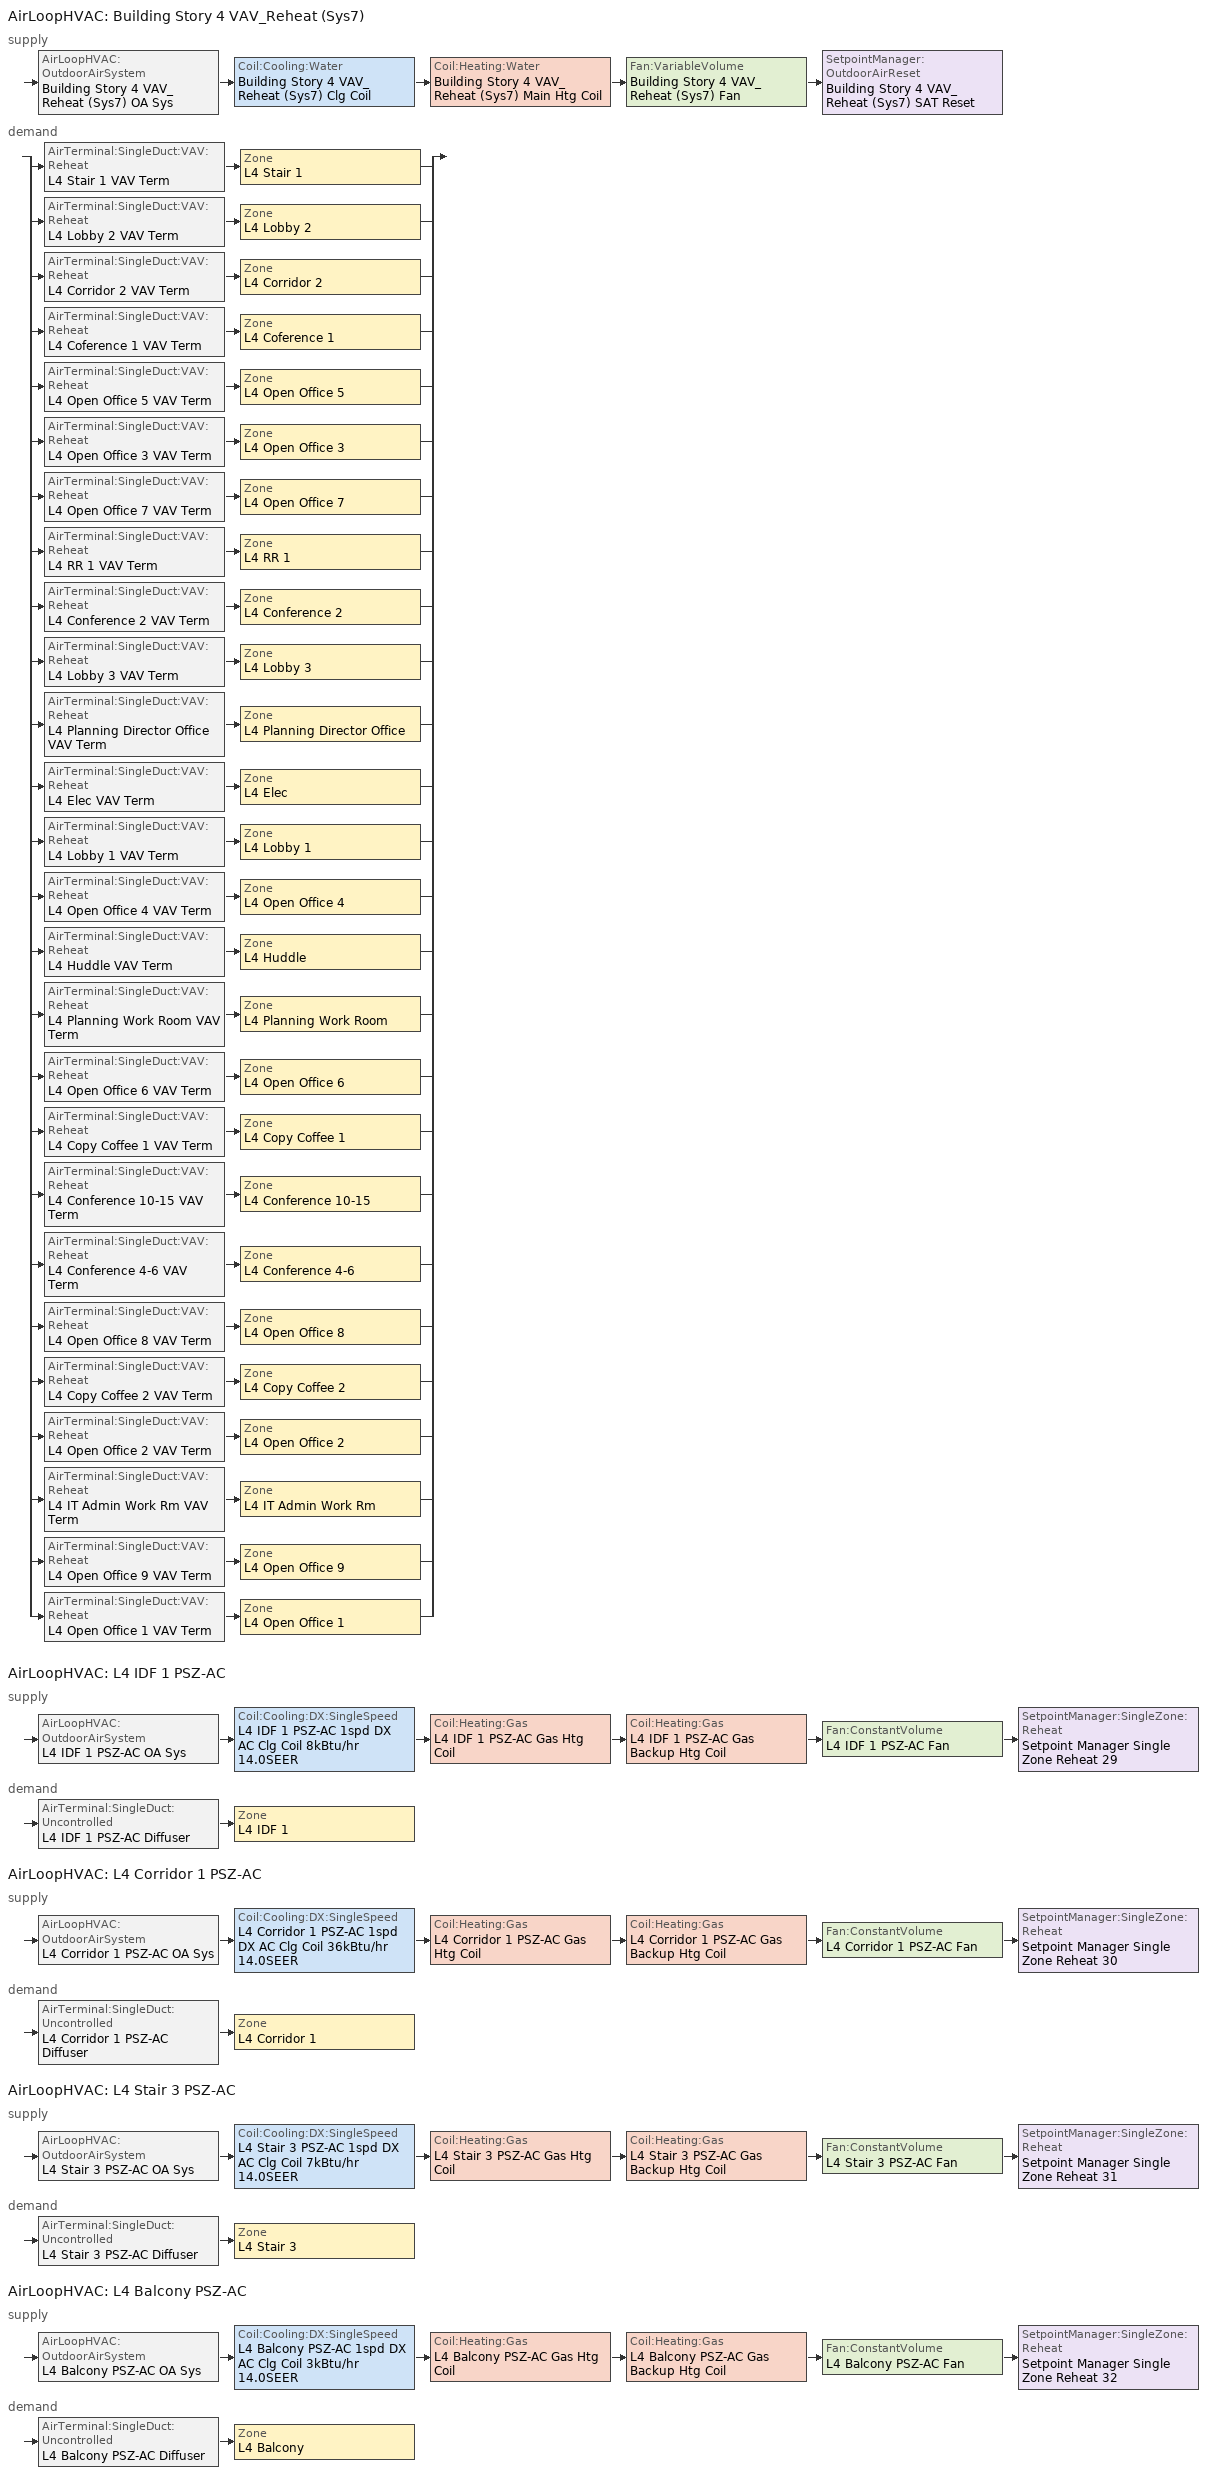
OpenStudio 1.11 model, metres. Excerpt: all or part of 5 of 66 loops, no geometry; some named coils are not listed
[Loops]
AirLoopHVAC 'Building Story 4 VAV_Reheat (Sys7)'
 supply: AirLoopHVAC:OutdoorAirSystem 'Building Story 4 VAV_Reheat (Sys7) OA Sys' > Coil:Cooling:Water 'Building Story 4 VAV_Reheat (Sys7) Clg Coil' > Coil:Heating:Water 'Building Story 4 VAV_Reheat (Sys7) Main Htg Coil' > Fan:VariableVolume 'Building Story 4 VAV_Reheat (Sys7) Fan' > SetpointManager:OutdoorAirReset 'Building Story 4 VAV_Reheat (Sys7) SAT Reset'
 demand: split
  | AirTerminal:SingleDuct:VAV:Reheat 'L4 Stair 1 VAV Term' > Zone 'L4 Stair 1'
  | AirTerminal:SingleDuct:VAV:Reheat 'L4 Lobby 2 VAV Term' > Zone 'L4 Lobby 2'
  | AirTerminal:SingleDuct:VAV:Reheat 'L4 Corridor 2 VAV Term' > Zone 'L4 Corridor 2'
  | AirTerminal:SingleDuct:VAV:Reheat 'L4 Coference 1 VAV Term' > Zone 'L4 Coference 1'
  | AirTerminal:SingleDuct:VAV:Reheat 'L4 Open Office 5 VAV Term' > Zone 'L4 Open Office 5'
  | AirTerminal:SingleDuct:VAV:Reheat 'L4 Open Office 3 VAV Term' > Zone 'L4 Open Office 3'
  | AirTerminal:SingleDuct:VAV:Reheat 'L4 Open Office 7 VAV Term' > Zone 'L4 Open Office 7'
  | AirTerminal:SingleDuct:VAV:Reheat 'L4 RR 1 VAV Term' > Zone 'L4 RR 1'
  | AirTerminal:SingleDuct:VAV:Reheat 'L4 Conference 2 VAV Term' > Zone 'L4 Conference 2'
  | AirTerminal:SingleDuct:VAV:Reheat 'L4 Lobby 3 VAV Term' > Zone 'L4 Lobby 3'
  | AirTerminal:SingleDuct:VAV:Reheat 'L4 Planning Director Office VAV Term' > Zone 'L4 Planning Director Office'
  | AirTerminal:SingleDuct:VAV:Reheat 'L4 Elec VAV Term' > Zone 'L4 Elec'
  | AirTerminal:SingleDuct:VAV:Reheat 'L4 Lobby 1 VAV Term' > Zone 'L4 Lobby 1'
  | AirTerminal:SingleDuct:VAV:Reheat 'L4 Open Office 4 VAV Term' > Zone 'L4 Open Office 4'
  | AirTerminal:SingleDuct:VAV:Reheat 'L4 Huddle VAV Term' > Zone 'L4 Huddle'
  | AirTerminal:SingleDuct:VAV:Reheat 'L4 Planning Work Room VAV Term' > Zone 'L4 Planning Work Room'
  | AirTerminal:SingleDuct:VAV:Reheat 'L4 Open Office 6 VAV Term' > Zone 'L4 Open Office 6'
  | AirTerminal:SingleDuct:VAV:Reheat 'L4 Copy Coffee 1 VAV Term' > Zone 'L4 Copy Coffee 1'
  | AirTerminal:SingleDuct:VAV:Reheat 'L4 Conference 10-15 VAV Term' > Zone 'L4 Conference 10-15'
  | AirTerminal:SingleDuct:VAV:Reheat 'L4 Conference 4-6 VAV Term' > Zone 'L4 Conference 4-6'
  | AirTerminal:SingleDuct:VAV:Reheat 'L4 Open Office 8 VAV Term' > Zone 'L4 Open Office 8'
  | AirTerminal:SingleDuct:VAV:Reheat 'L4 Copy Coffee 2 VAV Term' > Zone 'L4 Copy Coffee 2'
  | AirTerminal:SingleDuct:VAV:Reheat 'L4 Open Office 2 VAV Term' > Zone 'L4 Open Office 2'
  | AirTerminal:SingleDuct:VAV:Reheat 'L4 IT Admin Work Rm VAV Term' > Zone 'L4 IT Admin Work Rm'
  | AirTerminal:SingleDuct:VAV:Reheat 'L4 Open Office 9 VAV Term' > Zone 'L4 Open Office 9'
  | AirTerminal:SingleDuct:VAV:Reheat 'L4 Open Office 1 VAV Term' > Zone 'L4 Open Office 1'
AirLoopHVAC 'L4 IDF 1 PSZ-AC'
 supply: AirLoopHVAC:OutdoorAirSystem 'L4 IDF 1 PSZ-AC OA Sys' > Coil:Cooling:DX:SingleSpeed 'L4 IDF 1 PSZ-AC 1spd DX AC Clg Coil 8kBtu/hr 14.0SEER' > Coil:Heating:Gas 'L4 IDF 1 PSZ-AC Gas Htg Coil' > Coil:Heating:Gas 'L4 IDF 1 PSZ-AC Gas Backup Htg Coil' > Fan:ConstantVolume 'L4 IDF 1 PSZ-AC Fan' > SetpointManager:SingleZone:Reheat 'Setpoint Manager Single Zone Reheat 29'
 demand: AirTerminal:SingleDuct:Uncontrolled 'L4 IDF 1 PSZ-AC Diffuser' > Zone 'L4 IDF 1'
AirLoopHVAC 'L4 Corridor 1 PSZ-AC'
 supply: AirLoopHVAC:OutdoorAirSystem 'L4 Corridor 1 PSZ-AC OA Sys' > Coil:Cooling:DX:SingleSpeed 'L4 Corridor 1 PSZ-AC 1spd DX AC Clg Coil 36kBtu/hr 14.0SEER' > Coil:Heating:Gas 'L4 Corridor 1 PSZ-AC Gas Htg Coil' > Coil:Heating:Gas 'L4 Corridor 1 PSZ-AC Gas Backup Htg Coil' > Fan:ConstantVolume 'L4 Corridor 1 PSZ-AC Fan' > SetpointManager:SingleZone:Reheat 'Setpoint Manager Single Zone Reheat 30'
 demand: AirTerminal:SingleDuct:Uncontrolled 'L4 Corridor 1 PSZ-AC Diffuser' > Zone 'L4 Corridor 1'
AirLoopHVAC 'L4 Stair 3 PSZ-AC'
 supply: AirLoopHVAC:OutdoorAirSystem 'L4 Stair 3 PSZ-AC OA Sys' > Coil:Cooling:DX:SingleSpeed 'L4 Stair 3 PSZ-AC 1spd DX AC Clg Coil 7kBtu/hr 14.0SEER' > Coil:Heating:Gas 'L4 Stair 3 PSZ-AC Gas Htg Coil' > Coil:Heating:Gas 'L4 Stair 3 PSZ-AC Gas Backup Htg Coil' > Fan:ConstantVolume 'L4 Stair 3 PSZ-AC Fan' > SetpointManager:SingleZone:Reheat 'Setpoint Manager Single Zone Reheat 31'
 demand: AirTerminal:SingleDuct:Uncontrolled 'L4 Stair 3 PSZ-AC Diffuser' > Zone 'L4 Stair 3'
AirLoopHVAC 'L4 Balcony PSZ-AC'
 supply: AirLoopHVAC:OutdoorAirSystem 'L4 Balcony PSZ-AC OA Sys' > Coil:Cooling:DX:SingleSpeed 'L4 Balcony PSZ-AC 1spd DX AC Clg Coil 3kBtu/hr 14.0SEER' > Coil:Heating:Gas 'L4 Balcony PSZ-AC Gas Htg Coil' > Coil:Heating:Gas 'L4 Balcony PSZ-AC Gas Backup Htg Coil' > Fan:ConstantVolume 'L4 Balcony PSZ-AC Fan' > SetpointManager:SingleZone:Reheat 'Setpoint Manager Single Zone Reheat 32'
 demand: AirTerminal:SingleDuct:Uncontrolled 'L4 Balcony PSZ-AC Diffuser' > Zone 'L4 Balcony'
[Sizing:Zone] Zone Cooling Design Supply Air Temperature Input Method=SupplyAirTemperature; Zone Cooling Design Supply Air Temperature {C}=12.8; Zone Cooling Design Supply Air Temperature Difference {deltaC}=11.11; Zone Heating Design Supply Air Temperature Input Method=SupplyAirTemperature; Zone Heating Design Supply Air Temperature {C}=40; Zone Heating Design Supply Air Temperature Difference {deltaC}=11.11; Zone Cooling Design Supply Air Humidity Ratio {kg-H2O/kg-air}=0.0085; Zone Heating Design Supply Air Humidity Ratio {kg-H2O/kg-air}=0.008; Heating Design Air Flow Method=DesignDay; Account for Dedicated Outdoor Air System=No; Dedicated Outdoor Air System Control Strategy=NeutralSupplyAir; Dedicated Outdoor Air Low Setpoint Temperature for Design {C}=Autosize; Dedicated Outdoor Air High Setpoint Temperature for Design {C}=Autosize
Name | Cooling Design Air Flow Method
L4 Planning Director Office; L4 Open Office 6; L4 Open Office 1; L4 RR 1; L4 Open Office 2; L4 Elec; L4 Open Office 5; L4 Open Office 8; L4 Open Office 9; L4 Conference 2; L4 Open Office 4; L4 Lobby 3; L4 Stair 1; L4 Planning Work Room; L4 Lobby 1; L4 IT Admin Work Rm; L4 Copy Coffee 2; L4 Open Office 3; L4 Conference 10-15; L4 Copy Coffee 1; L4 Lobby 2; L4 Open Office 7; L4 Conference 4-6; L4 Huddle; L4 Corridor 2; L4 Coference 1 | DesignDayWithLimit
L4 Balcony; L4 Stair 3; L4 Corridor 1; L4 IDF 1 | DesignDay
[Zone equipment]
L4 Planning Director Office: L4 Planning Director Office VAV Term
L4 Open Office 6: L4 Open Office 6 VAV Term
L4 Open Office 1: L4 Open Office 1 VAV Term
L4 RR 1: L4 RR 1 VAV Term
L4 Open Office 2: L4 Open Office 2 VAV Term
L4 Elec: L4 Elec VAV Term
L4 Open Office 5: L4 Open Office 5 VAV Term
L4 Open Office 8: L4 Open Office 8 VAV Term
L4 Open Office 9: L4 Open Office 9 VAV Term
L4 Conference 2: L4 Conference 2 VAV Term
L4 Open Office 4: L4 Open Office 4 VAV Term
L4 Lobby 3: L4 Lobby 3 VAV Term
L4 Balcony: L4 Balcony PSZ-AC Diffuser
L4 Stair 1: L4 Stair 1 VAV Term
L4 Planning Work Room: L4 Planning Work Room VAV Term
L4 Lobby 1: L4 Lobby 1 VAV Term
L4 IT Admin Work Rm: L4 IT Admin Work Rm VAV Term
L4 Copy Coffee 2: L4 Copy Coffee 2 VAV Term
L4 Open Office 3: L4 Open Office 3 VAV Term
L4 Conference 10-15: L4 Conference 10-15 VAV Term
L4 Copy Coffee 1: L4 Copy Coffee 1 VAV Term
L4 Stair 3: L4 Stair 3 PSZ-AC Diffuser
L4 Corridor 1: L4 Corridor 1 PSZ-AC Diffuser
L4 Lobby 2: L4 Lobby 2 VAV Term
L4 Open Office 7: L4 Open Office 7 VAV Term
L4 Conference 4-6: L4 Conference 4-6 VAV Term
L4 IDF 1: L4 IDF 1 PSZ-AC Diffuser
L4 Huddle: L4 Huddle VAV Term
L4 Corridor 2: L4 Corridor 2 VAV Term
L4 Coference 1: L4 Coference 1 VAV Term
[WaterUse:Equipment:Definition]
WaterUseEquipment - Large Office (per floor): Peak Flow Rate {m3/s}=2.68764e-05
[WaterUse:Equipment]
Water Use Equipment 4: Water Use Equipment Definition=WaterUseEquipment - Large Office (per floor); Space=L4 RR 1; Flow Rate Fraction Schedule=90.1-2007 - Office - SHW
[AirLoopHVAC] Design Supply Air Flow Rate {m3/s}=AutoSize
Name | Availability Schedule | Availability Manager
Building Story 4 VAV_Reheat (Sys7) | Building Story 4 VAV_Reheat (Sys7) Occ Sch | Availability Manager Night Cycle 33
L4 IDF 1 PSZ-AC | Always On Discrete | Availability Manager Night Cycle 34
L4 Corridor 1 PSZ-AC | L4 Corridor 1 PSZ-AC Occ Sch | Availability Manager Night Cycle 35
L4 Stair 3 PSZ-AC | Always On Discrete | Availability Manager Night Cycle 36
L4 Balcony PSZ-AC | Always On Discrete | Availability Manager Night Cycle 37
[Sizing:System] Type of Load to Size On=Sensible; Preheat Design Temperature {C}=7; Preheat Design Humidity Ratio {kg-H2O/kg-Air}=0.008; Precool Design Temperature {C}=12.8; Precool Design Humidity Ratio {kg-H2O/kg-Air}=0.008; Central Cooling Design Supply Air Temperature {C}=12.8; Sizing Option=Coincident; 100% Outdoor Air in Cooling=No; 100% Outdoor Air in Heating=No; Central Cooling Design Supply Air Humidity Ratio {kg-H2O/kg-Air}=0.0085; Central Heating Design Supply Air Humidity Ratio {kg-H2O/kg-Air}=0.008; Cooling Design Air Flow Method=DesignDay; Cooling Design Air Flow Rate {m3/s}=0; Heating Design Air Flow Method=DesignDay; Heating Design Air Flow Rate {m3/s}=0; System Outdoor Air Method=ZoneSum; Zone Maximum Outdoor Air Fraction=1; Cooling Supply Air Flow Rate Per Floor Area {m3/s-m2}=0.00996765; Cooling Fraction of Autosized Cooling Supply Air Flow Rate=1; Cooling Supply Air Flow Rate Per Unit Cooling Capacity {m3/s-W}=3.94755e-05; Heating Supply Air Flow Rate Per Floor Area {m3/s-m2}=0.00996765; Heating Fraction of Autosized Heating Supply Air Flow Rate=1; Heating Fraction of Autosized Cooling Supply Air Flow Rate=1; Heating Supply Air Flow Rate Per Unit Heating Capacity {m3/s-W}=3.15882e-05; Cooling Design Capacity Method=CoolingDesignCapacity; Cooling Design Capacity {W}=autosize; Cooling Design Capacity Per Floor Area {W/m2}=234.7; Fraction of Autosized Cooling Design Capacity=1; Heating Design Capacity Method=HeatingDesignCapacity; Heating Design Capacity {W}=autosize; Heating Design Capacity Per Floor Area {W/m2}=157; Fraction of Autosized Heating Design Capacity=1; Central Cooling Capacity Control Method=OnOff
Name | Design Outdoor Air Flow Rate {m3/s} | Minimum System Air Flow Ratio | Central Heating Design Supply Air Temperature {C}
Building Story 4 VAV_Reheat (Sys7) | 1.96427 | 0.3 | 12.8
L4 IDF 1 PSZ-AC; L4 Corridor 1 PSZ-AC; L4 Stair 3 PSZ-AC; L4 Balcony PSZ-AC | Autosize | 1 | 40
[Fan:VariableVolume]
Building Story 4 VAV_Reheat (Sys7) Fan: Availability Schedule=Always On Discrete; Fan Efficiency=0.636533; Pressure Rise {Pa}=1415.59; Maximum Flow Rate {m3/s}=Autosize; Fan Power Minimum Flow Rate Input Method=Fraction; Fan Power Minimum Flow Fraction=0.1; Fan Power Minimum Air Flow Rate {m3/s}=0; Motor Efficiency=0.924; Motor In Airstream Fraction=1; Fan Power Coefficient 1=0.04076; Fan Power Coefficient 2=0.0881; Fan Power Coefficient 3=-0.0729; Fan Power Coefficient 4=0.9437; Fan Power Coefficient 5=0
[Controller:OutdoorAir] Minimum Outdoor Air Flow Rate {m3/s}=Autosize; Maximum Outdoor Air Flow Rate {m3/s}=Autosize; Economizer Control Type=NoEconomizer; Economizer Control Action Type=ModulateFlow; Economizer Maximum Limit Dry-Bulb Temperature {C}=23.8889; Economizer Maximum Limit Enthalpy {J/kg}=64000; Economizer Minimum Limit Dry-Bulb Temperature {C}=-100; Lockout Type=NoLockout; Minimum Limit Type=FixedMinimum; High Humidity Control=No; Heat Recovery Bypass Control Type=BypassWhenOAFlowGreaterThanMinimum
Name | Minimum Outdoor Air Schedule | Controller Mechanical Ventilation
Building Story 4 VAV_Reheat (Sys7) OA Controller | Building Story 4 VAV_Reheat (Sys7) Occ Sch | Building Story 4 VAV_Reheat (Sys7) Vent Controller
L4 IDF 1 PSZ-AC OA Sys Controller | Always On Discrete | Controller Mechanical Ventilation 29
L4 Corridor 1 PSZ-AC OA Sys Controller | Always On Discrete | Controller Mechanical Ventilation 30
L4 Stair 3 PSZ-AC OA Sys Controller | Always On Discrete | Controller Mechanical Ventilation 31
L4 Balcony PSZ-AC OA Sys Controller | Always On Discrete | Controller Mechanical Ventilation 32
[Controller:MechanicalVentilation] Availability Schedule=Always On Discrete; System Outdoor Air Method=ZoneSum
Building Story 4 VAV_Reheat (Sys7) Vent Controller; Controller Mechanical Ventilation 29; Controller Mechanical Ventilation 30; Controller Mechanical Ventilation 31; Controller Mechanical Ventilation 32
[AirLoopHVAC:OutdoorAirSystem]
Name | Controller
Building Story 4 VAV_Reheat (Sys7) OA Sys | Building Story 4 VAV_Reheat (Sys7) OA Controller
L4 IDF 1 PSZ-AC OA Sys | L4 IDF 1 PSZ-AC OA Sys Controller
L4 Corridor 1 PSZ-AC OA Sys | L4 Corridor 1 PSZ-AC OA Sys Controller
L4 Stair 3 PSZ-AC OA Sys | L4 Stair 3 PSZ-AC OA Sys Controller
L4 Balcony PSZ-AC OA Sys | L4 Balcony PSZ-AC OA Sys Controller
[AvailabilityManager:NightCycle] Control Type=CycleOnAny; Thermostat Tolerance {deltaC}=1; Cycling Run Time {s}=3600
Availability Manager Night Cycle 33; Availability Manager Night Cycle 34; Availability Manager Night Cycle 35; Availability Manager Night Cycle 36; Availability Manager Night Cycle 37
[AirTerminal:SingleDuct:VAV:Reheat] Availability Schedule=Always On Discrete; Maximum Air Flow Rate {m3/s}=AutoSize; Zone Minimum Air Flow Input Method=Constant; Fixed Minimum Air Flow Rate {m3/s}=0; Maximum Hot Water or Steam Flow Rate {m3/s}=AutoSize; Minimum Hot Water or Steam Flow Rate {m3/s}=0; Convergence Tolerance=0.001; Damper Heating Action=Reverse; Maximum Flow per Zone Floor Area During Reheat {m3/s-m2}=0; Maximum Flow Fraction During Reheat=0.5; Maximum Reheat Air Temperature {C}=40; Control For Outdoor Air=No
Name | Constant Minimum Air Flow Fraction | Reheat Coil
L4 Stair 1 VAV Term | 0.694656 | L4 Stair 1 Rht Coil
L4 Lobby 2 VAV Term | 0.568601 | L4 Lobby 2 Rht Coil
L4 Corridor 2 VAV Term | 0.362403 | L4 Corridor 2 Rht Coil
L4 Coference 1 VAV Term | 0.454309 | L4 Coference 1 Rht Coil
L4 Open Office 5 VAV Term | 0.425345 | L4 Open Office 5 Rht Coil
L4 Open Office 3 VAV Term | 0.418052 | L4 Open Office 3 Rht Coil
L4 Open Office 7 VAV Term | 0.412892 | L4 Open Office 7 Rht Coil
L4 RR 1 VAV Term | 1 | L4 RR 1 Rht Coil
L4 Conference 2 VAV Term | 0.368566 | L4 Conference 2 Rht Coil
L4 Lobby 3 VAV Term | 0.308424 | L4 Lobby 3 Rht Coil
L4 Planning Director Office VAV Term | 0.306137 | L4 Planning Director Office Rht Coil
L4 Elec VAV Term | 0.413385 | L4 Elec Rht Coil
L4 Lobby 1 VAV Term | 0.255709 | L4 Lobby 1 Rht Coil
L4 Open Office 4 VAV Term | 0.215279 | L4 Open Office 4 Rht Coil
L4 Huddle VAV Term | 0.209286 | L4 Huddle Rht Coil
L4 Planning Work Room VAV Term | 0.208209 | L4 Planning Work Room Rht Coil
L4 Open Office 6 VAV Term | 0.207971 | L4 Open Office 6 Rht Coil
L4 Copy Coffee 1 VAV Term | 0.2 | L4 Copy Coffee 1 Rht Coil
L4 Conference 10-15 VAV Term | 0.2 | L4 Conference 10-15 Rht Coil
L4 Conference 4-6 VAV Term | 0.2 | L4 Conference 4-6 Rht Coil
L4 Open Office 8 VAV Term | 0.2 | L4 Open Office 8 Rht Coil
L4 Copy Coffee 2 VAV Term | 0.2 | L4 Copy Coffee 2 Rht Coil
L4 Open Office 2 VAV Term | 0.2 | L4 Open Office 2 Rht Coil
L4 IT Admin Work Rm VAV Term | 0.2 | L4 IT Admin Work Rm Rht Coil
L4 Open Office 9 VAV Term | 0.2 | L4 Open Office 9 Rht Coil
L4 Open Office 1 VAV Term | 0.2 | L4 Open Office 1 Rht Coil
[SetpointManager:SingleZone:Reheat] Minimum Supply Air Temperature {C}=10; Maximum Supply Air Temperature {C}=50
Name | Control Zone
Setpoint Manager Single Zone Reheat 29 | L4 IDF 1
Setpoint Manager Single Zone Reheat 30 | L4 Corridor 1
Setpoint Manager Single Zone Reheat 31 | L4 Stair 3
Setpoint Manager Single Zone Reheat 32 | L4 Balcony
[Fan:ConstantVolume] Availability Schedule=Always On Discrete; Pressure Rise {Pa}=891.506; Maximum Flow Rate {m3/s}=AutoSize
Name | Fan Efficiency | Motor Efficiency
L4 IDF 1 PSZ-AC Fan; L4 Stair 3 PSZ-AC Fan; L4 Balcony PSZ-AC Fan | 0.42 | 0.7
L4 Corridor 1 PSZ-AC Fan | 0.513 | 0.855
[Coil:Heating:Gas] Availability Schedule=Always On Discrete; Gas Burner Efficiency=0.8; Nominal Capacity {W}=AutoSize; Parasitic Electric Load {W}=0; Parasitic Gas Load {W}=0
L4 IDF 1 PSZ-AC Gas Htg Coil; L4 IDF 1 PSZ-AC Gas Backup Htg Coil; L4 Corridor 1 PSZ-AC Gas Htg Coil; L4 Corridor 1 PSZ-AC Gas Backup Htg Coil; L4 Stair 3 PSZ-AC Gas Htg Coil; L4 Stair 3 PSZ-AC Gas Backup Htg Coil; L4 Balcony PSZ-AC Gas Htg Coil; L4 Balcony PSZ-AC Gas Backup Htg Coil
[Coil:Cooling:DX:SingleSpeed] Availability Schedule=Always On Discrete; Rated Total Cooling Capacity {W}=autosize; Rated Sensible Heat Ratio=autosize; Rated COP {W/W}=4.11713; Rated Air Flow Rate {m3/s}=autosize; Rated Evaporator Fan Power Per Volume Flow Rate {W/(m3/s)}=773.3; Condenser Type=AirCooled; Evaporative Condenser Effectiveness=0; Evaporative Condenser Air Flow Rate {m3/s}=Autosize; Evaporative Condenser Pump Rated Power Consumption {W}=Autosize; Crankcase Heater Capacity {W}=0; Maximum Outdoor Dry-Bulb Temperature for Crankcase Heater Operation {C}=0; Basin Heater Capacity {W/K}=0; Basin Heater Setpoint Temperature {C}=10
Name | Total Cooling Capacity Function of Temperature Curve | Total Cooling Capacity Function of Flow Fraction Curve | Energy Input Ratio Function of Temperature Curve | Energy Input Ratio Function of Flow Fraction Curve | Part Load Fraction Correlation Curve
L4 IDF 1 PSZ-AC 1spd DX AC Clg Coil 8kBtu/hr 14.0SEER | CoilClgDXQRatio_fTwbToadbSI 30 | CoilClgDXDblQRatio_fCFMRatio 30 | CoilClgDXSEER13EER11EIRRatio_fTwbToadbSI 28 | CoilClgDXDblEIRRatio_fCFMRatio 30 | CoilClgDXSEEREIRRatio_fQFrac 28
L4 Corridor 1 PSZ-AC 1spd DX AC Clg Coil 36kBtu/hr 14.0SEER | CoilClgDXQRatio_fTwbToadbSI 29 | CoilClgDXDblQRatio_fCFMRatio 29 | CoilClgDXSEER13EER11EIRRatio_fTwbToadbSI 27 | CoilClgDXDblEIRRatio_fCFMRatio 29 | CoilClgDXSEEREIRRatio_fQFrac 27
L4 Stair 3 PSZ-AC 1spd DX AC Clg Coil 7kBtu/hr 14.0SEER | CoilClgDXQRatio_fTwbToadbSI 34 | CoilClgDXDblQRatio_fCFMRatio 34 | CoilClgDXSEER13EER11EIRRatio_fTwbToadbSI 32 | CoilClgDXDblEIRRatio_fCFMRatio 34 | CoilClgDXSEEREIRRatio_fQFrac 32
L4 Balcony PSZ-AC 1spd DX AC Clg Coil 3kBtu/hr 14.0SEER | CoilClgDXQRatio_fTwbToadbSI 28 | CoilClgDXDblQRatio_fCFMRatio 28 | CoilClgDXSEER13EER11EIRRatio_fTwbToadbSI 26 | CoilClgDXDblEIRRatio_fCFMRatio 28 | CoilClgDXSEEREIRRatio_fQFrac 26
[AirTerminal:SingleDuct:Uncontrolled] Availability Schedule=Always On Discrete; Maximum Air Flow Rate {m3/s}=AutoSize
L4 IDF 1 PSZ-AC Diffuser; L4 Corridor 1 PSZ-AC Diffuser; L4 Stair 3 PSZ-AC Diffuser; L4 Balcony PSZ-AC Diffuser
[SetpointManager:OutdoorAirReset]
Building Story 4 VAV_Reheat (Sys7) SAT Reset: Control Variable=Temperature; Setpoint at Outdoor Low Temperature {C}=15.5778; Outdoor Low Temperature {C}=10; Setpoint at Outdoor High Temperature {C}=12.8; Outdoor High Temperature {C}=21.1111
[Schedule:Ruleset]
Name | Default Day Schedule | Summer Design Day Schedule | Winter Design Day Schedule
90.1-2007 - Office - SHW | Schedule Day 28
Building Story 4 VAV_Reheat (Sys7) Occ Sch | Building Story 4 VAV_Reheat (Sys7) Occ Sch Default | Building Story 4 VAV_Reheat (Sys7) Occ Sch Summer Design Day | Building Story 4 VAV_Reheat (Sys7) Occ Sch Winter Design Day
L4 Corridor 1 PSZ-AC Occ Sch | L4 Corridor 1 PSZ-AC Occ Sch Default | L4 Corridor 1 PSZ-AC Occ Sch Summer Design Day | L4 Corridor 1 PSZ-AC Occ Sch Winter Design Day
[Schedule:Day]
Schedule Day 28: 5, 0, 0.05, 6, 0, 0.08, 7, 0, 0.07, 8, 0, 0.19, 9, 0, 0.35, 10, 0, 0.38, 11, 0, 0.39, 12, 0, 0.47, 13, 0, 0.57, 14, 0, 0.54, 15, 0, 0.34, 16, 0, 0.33, 17, 0, 0.44, 18, 0, 0.26, 19, 0, 0.21, 20, 0, 0.15, 21, 0, 0.17, 22, 0, 0.08, 24, 0, 0.05
Building Story 4 VAV_Reheat (Sys7) Occ Sch Default; Building Story 4 VAV_Reheat (Sys7) Occ Sch Winter Design Day; Building Story 4 VAV_Reheat (Sys7) Occ Sch Summer Design Day; L4 Corridor 1 PSZ-AC Occ Sch Default; L4 Corridor 1 PSZ-AC Occ Sch Winter Design Day; L4 Corridor 1 PSZ-AC Occ Sch Summer Design Day: 24, 0, 1
Building Story 4 VAV_Reheat (Sys7) Occ Sch Monday; Building Story 4 VAV_Reheat (Sys7) Occ Sch Tuesday; Building Story 4 VAV_Reheat (Sys7) Occ Sch Wednesday; Building Story 4 VAV_Reheat (Sys7) Occ Sch Thursday; Building Story 4 VAV_Reheat (Sys7) Occ Sch Friday; L4 Corridor 1 PSZ-AC Occ Sch Monday; L4 Corridor 1 PSZ-AC Occ Sch Tuesday; L4 Corridor 1 PSZ-AC Occ Sch Wednesday; L4 Corridor 1 PSZ-AC Occ Sch Thursday; L4 Corridor 1 PSZ-AC Occ Sch Friday: 7, 0, 0, 18, 0, 1, 24, 0, 0
Building Story 4 VAV_Reheat (Sys7) Occ Sch Saturday; Building Story 4 VAV_Reheat (Sys7) Occ Sch Sunday; L4 Corridor 1 PSZ-AC Occ Sch Saturday; L4 Corridor 1 PSZ-AC Occ Sch Sunday: 24, 0, 0
[Schedule:Rule] Date Specification Type=DateRange; Start Month=1; Start Day=1; End Month=12
Name | Schedule Ruleset | Rule Order | Day Schedule | Apply Monday | End Day | Apply Tuesday | Apply Wednesday | Apply Thursday | Apply Friday | Apply Saturday | Apply Sunday
Building Story 4 VAV_Reheat (Sys7) Occ Sch Monday Rule | Building Story 4 VAV_Reheat (Sys7) Occ Sch | 6 | Building Story 4 VAV_Reheat (Sys7) Occ Sch Monday | Yes | 25
Building Story 4 VAV_Reheat (Sys7) Occ Sch Tuesday Rule | Building Story 4 VAV_Reheat (Sys7) Occ Sch | 5 | Building Story 4 VAV_Reheat (Sys7) Occ Sch Tuesday |  | 26 | Yes
Building Story 4 VAV_Reheat (Sys7) Occ Sch Wednesday Rule | Building Story 4 VAV_Reheat (Sys7) Occ Sch | 4 | Building Story 4 VAV_Reheat (Sys7) Occ Sch Wednesday |  | 27 |  | Yes
Building Story 4 VAV_Reheat (Sys7) Occ Sch Thursday Rule | Building Story 4 VAV_Reheat (Sys7) Occ Sch | 3 | Building Story 4 VAV_Reheat (Sys7) Occ Sch Thursday |  | 28 |  |  | Yes
Building Story 4 VAV_Reheat (Sys7) Occ Sch Friday Rule | Building Story 4 VAV_Reheat (Sys7) Occ Sch | 2 | Building Story 4 VAV_Reheat (Sys7) Occ Sch Friday |  | 29 |  |  |  | Yes
Building Story 4 VAV_Reheat (Sys7) Occ Sch Saturday Rule | Building Story 4 VAV_Reheat (Sys7) Occ Sch | 1 | Building Story 4 VAV_Reheat (Sys7) Occ Sch Saturday |  | 30 |  |  |  |  | Yes
Building Story 4 VAV_Reheat (Sys7) Occ Sch Sunday Rule | Building Story 4 VAV_Reheat (Sys7) Occ Sch | 0 | Building Story 4 VAV_Reheat (Sys7) Occ Sch Sunday |  | 31 |  |  |  |  |  | Yes
L4 Corridor 1 PSZ-AC Occ Sch Monday Rule | L4 Corridor 1 PSZ-AC Occ Sch | 6 | L4 Corridor 1 PSZ-AC Occ Sch Monday | Yes | 25
L4 Corridor 1 PSZ-AC Occ Sch Tuesday Rule | L4 Corridor 1 PSZ-AC Occ Sch | 5 | L4 Corridor 1 PSZ-AC Occ Sch Tuesday |  | 26 | Yes
L4 Corridor 1 PSZ-AC Occ Sch Wednesday Rule | L4 Corridor 1 PSZ-AC Occ Sch | 4 | L4 Corridor 1 PSZ-AC Occ Sch Wednesday |  | 27 |  | Yes
L4 Corridor 1 PSZ-AC Occ Sch Thursday Rule | L4 Corridor 1 PSZ-AC Occ Sch | 3 | L4 Corridor 1 PSZ-AC Occ Sch Thursday |  | 28 |  |  | Yes
L4 Corridor 1 PSZ-AC Occ Sch Friday Rule | L4 Corridor 1 PSZ-AC Occ Sch | 2 | L4 Corridor 1 PSZ-AC Occ Sch Friday |  | 29 |  |  |  | Yes
L4 Corridor 1 PSZ-AC Occ Sch Saturday Rule | L4 Corridor 1 PSZ-AC Occ Sch | 1 | L4 Corridor 1 PSZ-AC Occ Sch Saturday |  | 30 |  |  |  |  | Yes
L4 Corridor 1 PSZ-AC Occ Sch Sunday Rule | L4 Corridor 1 PSZ-AC Occ Sch | 0 | L4 Corridor 1 PSZ-AC Occ Sch Sunday |  | 31 |  |  |  |  |  | Yes
[Curve:Biquadratic] Minimum Value of x=13.89; Maximum Value of x=25; Minimum Value of y=23.89; Maximum Value of y=46.11
Name | Coefficient1 Constant | Coefficient2 x | Coefficient3 x**2 | Coefficient4 y | Coefficient5 y**2 | Coefficient6 x*y | Minimum Curve Output | Maximum Curve Output
CoilClgDXQRatio_fTwbToadbSI 28; CoilClgDXQRatio_fTwbToadbSI 29; CoilClgDXQRatio_fTwbToadbSI 30; CoilClgDXQRatio_fTwbToadbSI 34 | 0.86779 | 0.014245 | 0.000554 | -0.007569 | 3.2e-005 | -0.000191 | 0.77 | 1.29
CoilClgDXSEER13EER11EIRRatio_fTwbToadbSI 26; CoilClgDXSEER13EER11EIRRatio_fTwbToadbSI 27; CoilClgDXSEER13EER11EIRRatio_fTwbToadbSI 28; CoilClgDXSEER13EER11EIRRatio_fTwbToadbSI 32 | -0.199992 | -0.035686 | 0.000787 | 0.074834 | -0.000516 | -0.000573 | 0.55 | 1.44
[Schedule:Constant]
Always On Discrete: Value=1
[Curve:Cubic]
Name | Coefficient1 Constant | Coefficient2 x | Coefficient3 x**2 | Coefficient4 x**3 | Minimum Value of x | Maximum Value of x | Minimum Curve Output | Maximum Curve Output
CoilClgDXDblQRatio_fCFMRatio 28; CoilClgDXDblQRatio_fCFMRatio 29; CoilClgDXDblQRatio_fCFMRatio 30; CoilClgDXDblQRatio_fCFMRatio 34 | 0.472786 | 1.243342 | -1.03871 | 0.322578 | -100 | 100 | 0.47
CoilClgDXDblEIRRatio_fCFMRatio 28; CoilClgDXDblEIRRatio_fCFMRatio 29; CoilClgDXDblEIRRatio_fCFMRatio 30; CoilClgDXDblEIRRatio_fCFMRatio 34 | 1.007948 | 0.345441 | -0.692289 | 0.338899 | 0 | 1
CoilClgDXSEEREIRRatio_fQFrac 26; CoilClgDXSEEREIRRatio_fQFrac 27; CoilClgDXSEEREIRRatio_fQFrac 28; CoilClgDXSEEREIRRatio_fQFrac 32 | 1 | 0 | 0 | 0 | 0.7 | 1 | 1 | 1
